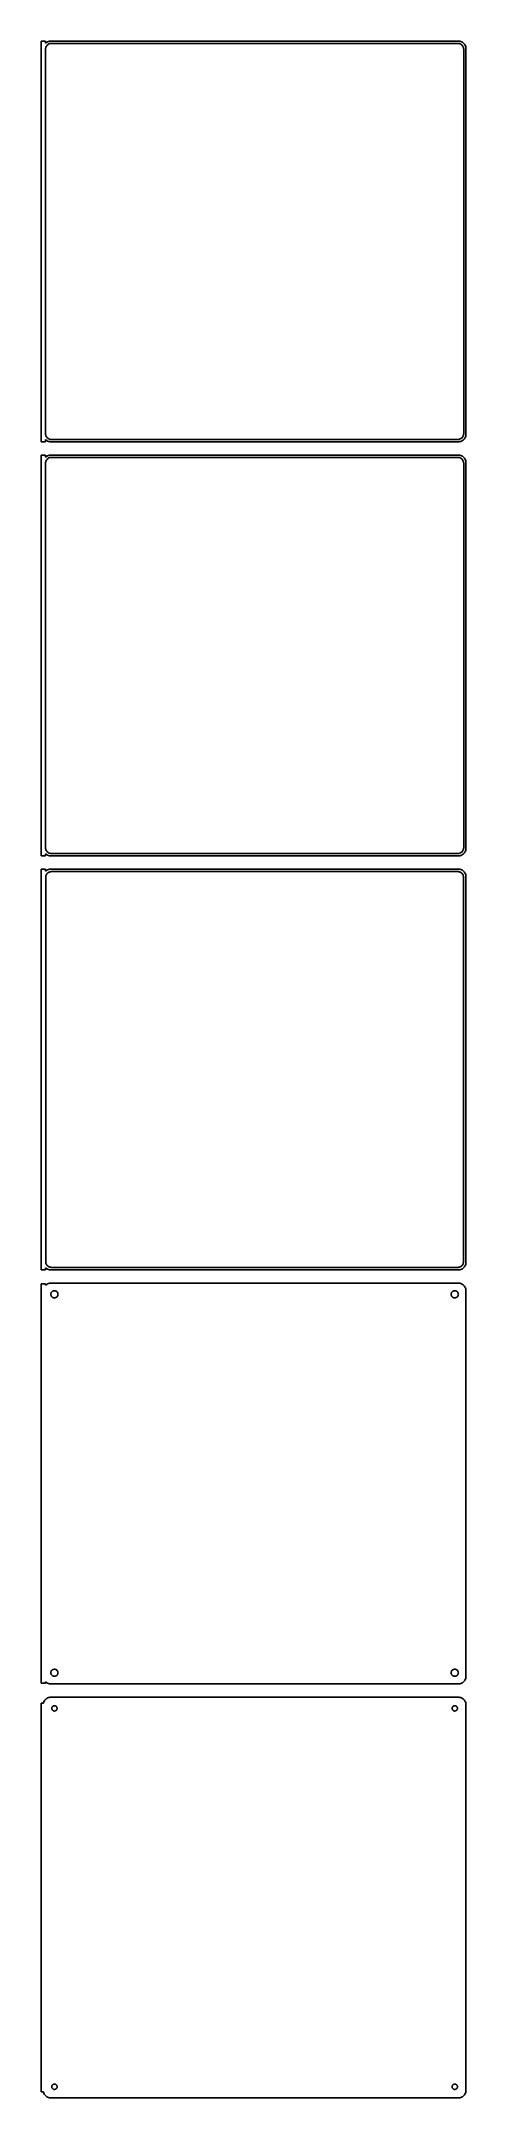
# Model space of a CAD drawing. Header units: metres. Extents: x -144 to 142, y 981 to 2367.
import ezdxf

# ---------------------------------------------------------------- set-up
doc = ezdxf.new("R2010")
doc.units = ezdxf.units.M

msp = doc.modelspace()

# ---------------------------------------------------------------- linework, layer by layer
for p, q in [((-141, 2366.99), (-144, 2366.99)), ((-144, 2366.99), (-144, 2097.01)), ((-141, 2365.56), (-141, 2366.99)), ((-140.687, 2365.85), (-141, 2365.56)), ((-141, 2361.5), (-140.968, 2362)), ((-141, 2102.5), (-141, 2361.5)), ((-140.968, 2362), (-140.874, 2362.49)), ((-140.874, 2362.49), (-140.719, 2362.97)), ((-140.719, 2362.97), (-140.505, 2363.43)), ((-140.179, 2366.22), (-140.687, 2365.85)), ((-140.505, 2363.43), (-140.236, 2363.85)), ((-140.236, 2363.85), (-139.916, 2364.24)), ((-139.629, 2366.52), (-140.179, 2366.22)), ((-139.916, 2364.24), (-139.55, 2364.58)), ((-139.045, 2366.76), (-139.629, 2366.52)), ((-139.55, 2364.58), (-139.143, 2364.88)), ((-139.143, 2364.88), (-138.703, 2365.12)), ((-138.437, 2366.91), (-139.045, 2366.76)), ((-138.703, 2365.12), (-138.236, 2365.3)), ((-137.814, 2366.99), (-138.437, 2366.91)), ((-138.236, 2365.3), (-137.75, 2365.43)), ((137.814, 2366.99), (-137.814, 2366.99)), ((-137.75, 2365.43), (-137.251, 2365.49)), ((-137.251, 2365.49), (137.251, 2365.49)), ((137.251, 2365.49), (137.75, 2365.43)), ((137.75, 2365.43), (138.236, 2365.3)), ((138.437, 2366.91), (137.814, 2366.99)), ((138.236, 2365.3), (138.703, 2365.12)), ((139.045, 2366.76), (138.437, 2366.91)), ((138.703, 2365.12), (139.143, 2364.88)), ((139.629, 2366.52), (139.045, 2366.76)), ((139.143, 2364.88), (139.55, 2364.58)), ((139.55, 2364.58), (139.916, 2364.24)), ((140.179, 2366.22), (139.629, 2366.52)), ((139.916, 2364.24), (140.236, 2363.85)), ((140.687, 2365.85), (140.179, 2366.22)), ((140.236, 2363.85), (140.505, 2363.43)), ((140.505, 2363.43), (140.719, 2362.97)), ((141.145, 2365.42), (140.687, 2365.85)), ((140.719, 2362.97), (140.874, 2362.49)), ((140.874, 2362.49), (140.968, 2362)), ((140.968, 2362), (141, 2361.5)), ((141, 2361.5), (141, 2102.5)), ((141.545, 2364.94), (141.145, 2365.42)), ((141.882, 2364.41), (141.545, 2364.94)), ((142.149, 2363.84), (141.882, 2364.41)), ((142.343, 2363.24), (142.149, 2363.84)), ((142.461, 2362.63), (142.343, 2363.24)), ((142.5, 2362), (142.461, 2362.63)), ((142.5, 2102), (142.5, 2362)), ((-144, 2097.01), (-141, 2097.01)), ((-140.968, 2102), (-141, 2102.5)), ((-141, 2098.44), (-140.687, 2098.15)), ((-141, 2097.01), (-141, 2098.44)), ((-140.874, 2101.51), (-140.968, 2102)), ((-140.719, 2101.03), (-140.874, 2101.51)), ((-140.505, 2100.57), (-140.719, 2101.03)), ((-140.687, 2098.15), (-140.179, 2097.78)), ((-140.236, 2100.15), (-140.505, 2100.57)), ((-139.916, 2099.76), (-140.236, 2100.15)), ((-140.179, 2097.78), (-139.629, 2097.48)), ((-139.55, 2099.42), (-139.916, 2099.76)), ((-139.629, 2097.48), (-139.045, 2097.24)), ((-139.143, 2099.12), (-139.55, 2099.42)), ((-138.703, 2098.88), (-139.143, 2099.12)), ((-139.045, 2097.24), (-138.437, 2097.09)), ((-138.236, 2098.7), (-138.703, 2098.88)), ((-138.437, 2097.09), (-137.814, 2097.01)), ((-137.75, 2098.57), (-138.236, 2098.7)), ((-137.814, 2097.01), (137.814, 2097.01)), ((-137.251, 2098.51), (-137.75, 2098.57)), ((137.251, 2098.51), (-137.251, 2098.51)), ((137.75, 2098.57), (137.251, 2098.51)), ((138.236, 2098.7), (137.75, 2098.57)), ((137.814, 2097.01), (138.437, 2097.09)), ((138.703, 2098.88), (138.236, 2098.7)), ((138.437, 2097.09), (139.045, 2097.24)), ((139.143, 2099.12), (138.703, 2098.88)), ((139.045, 2097.24), (139.629, 2097.48)), ((139.55, 2099.42), (139.143, 2099.12)), ((139.916, 2099.76), (139.55, 2099.42)), ((139.629, 2097.48), (140.179, 2097.78)), ((140.236, 2100.15), (139.916, 2099.76)), ((140.179, 2097.78), (140.687, 2098.15)), ((140.505, 2100.57), (140.236, 2100.15)), ((140.719, 2101.03), (140.505, 2100.57)), ((140.687, 2098.15), (141.145, 2098.58)), ((140.874, 2101.51), (140.719, 2101.03)), ((140.968, 2102), (140.874, 2101.51)), ((141, 2102.5), (140.968, 2102)), ((141.145, 2098.58), (141.545, 2099.06)), ((141.545, 2099.06), (141.882, 2099.59)), ((141.882, 2099.59), (142.149, 2100.16)), ((142.149, 2100.16), (142.343, 2100.76)), ((142.343, 2100.76), (142.461, 2101.37)), ((142.461, 2101.37), (142.5, 2102)), ((-141, 2087.99), (-144, 2087.99)), ((-144, 2087.99), (-144, 1818.01)), ((-141, 2086.56), (-141, 2087.99)), ((-140.687, 2086.85), (-141, 2086.56)), ((-141, 2082.5), (-140.968, 2083)), ((-141, 1823.5), (-141, 2082.5)), ((-140.968, 2083), (-140.874, 2083.49)), ((-140.874, 2083.49), (-140.719, 2083.97)), ((-140.719, 2083.97), (-140.505, 2084.43)), ((-140.179, 2087.22), (-140.687, 2086.85)), ((-140.505, 2084.43), (-140.236, 2084.85)), ((-140.236, 2084.85), (-139.916, 2085.24)), ((-139.629, 2087.52), (-140.179, 2087.22)), ((-139.916, 2085.24), (-139.55, 2085.58)), ((-139.045, 2087.76), (-139.629, 2087.52)), ((-139.55, 2085.58), (-139.143, 2085.88)), ((-139.143, 2085.88), (-138.703, 2086.12)), ((-138.437, 2087.91), (-139.045, 2087.76)), ((-138.703, 2086.12), (-138.236, 2086.3)), ((-137.814, 2087.99), (-138.437, 2087.91)), ((-138.236, 2086.3), (-137.75, 2086.43)), ((137.814, 2087.99), (-137.814, 2087.99)), ((-137.75, 2086.43), (-137.251, 2086.49)), ((-137.251, 2086.49), (137.251, 2086.49)), ((137.251, 2086.49), (137.75, 2086.43)), ((137.75, 2086.43), (138.236, 2086.3)), ((138.437, 2087.91), (137.814, 2087.99)), ((138.236, 2086.3), (138.703, 2086.12)), ((139.045, 2087.76), (138.437, 2087.91)), ((138.703, 2086.12), (139.143, 2085.88)), ((139.629, 2087.52), (139.045, 2087.76)), ((139.143, 2085.88), (139.55, 2085.58)), ((139.55, 2085.58), (139.916, 2085.24)), ((140.179, 2087.22), (139.629, 2087.52)), ((139.916, 2085.24), (140.236, 2084.85)), ((140.687, 2086.85), (140.179, 2087.22)), ((140.236, 2084.85), (140.505, 2084.43)), ((140.505, 2084.43), (140.719, 2083.97)), ((141.145, 2086.42), (140.687, 2086.85)), ((140.719, 2083.97), (140.874, 2083.49)), ((140.874, 2083.49), (140.968, 2083)), ((140.968, 2083), (141, 2082.5)), ((141, 2082.5), (141, 1823.5)), ((141.545, 2085.94), (141.145, 2086.42)), ((141.882, 2085.41), (141.545, 2085.94)), ((142.149, 2084.84), (141.882, 2085.41)), ((142.343, 2084.24), (142.149, 2084.84)), ((142.461, 2083.63), (142.343, 2084.24)), ((142.5, 2083), (142.461, 2083.63)), ((142.5, 1823), (142.5, 2083)), ((-144, 1818.01), (-141, 1818.01)), ((-140.968, 1823), (-141, 1823.5)), ((-141, 1819.44), (-140.687, 1819.15)), ((-141, 1818.01), (-141, 1819.44)), ((-140.874, 1822.51), (-140.968, 1823)), ((-140.719, 1822.03), (-140.874, 1822.51)), ((-140.505, 1821.57), (-140.719, 1822.03)), ((-140.687, 1819.15), (-140.179, 1818.78)), ((-140.236, 1821.15), (-140.505, 1821.57)), ((-139.916, 1820.76), (-140.236, 1821.15)), ((-140.179, 1818.78), (-139.629, 1818.48)), ((-139.55, 1820.42), (-139.916, 1820.76)), ((-139.629, 1818.48), (-139.045, 1818.24)), ((-139.143, 1820.12), (-139.55, 1820.42)), ((-138.703, 1819.88), (-139.143, 1820.12)), ((-139.045, 1818.24), (-138.437, 1818.09)), ((-138.236, 1819.7), (-138.703, 1819.88)), ((-138.437, 1818.09), (-137.814, 1818.01)), ((-137.75, 1819.57), (-138.236, 1819.7)), ((-137.814, 1818.01), (137.814, 1818.01)), ((-137.251, 1819.51), (-137.75, 1819.57)), ((137.251, 1819.51), (-137.251, 1819.51)), ((137.75, 1819.57), (137.251, 1819.51)), ((138.236, 1819.7), (137.75, 1819.57)), ((137.814, 1818.01), (138.437, 1818.09)), ((138.703, 1819.88), (138.236, 1819.7)), ((138.437, 1818.09), (139.045, 1818.24)), ((139.143, 1820.12), (138.703, 1819.88)), ((139.045, 1818.24), (139.629, 1818.48)), ((139.55, 1820.42), (139.143, 1820.12)), ((139.916, 1820.76), (139.55, 1820.42)), ((139.629, 1818.48), (140.179, 1818.78)), ((140.236, 1821.15), (139.916, 1820.76)), ((140.179, 1818.78), (140.687, 1819.15)), ((140.505, 1821.57), (140.236, 1821.15)), ((140.719, 1822.03), (140.505, 1821.57)), ((140.687, 1819.15), (141.145, 1819.58)), ((140.874, 1822.51), (140.719, 1822.03)), ((140.968, 1823), (140.874, 1822.51)), ((141, 1823.5), (140.968, 1823)), ((141.145, 1819.58), (141.545, 1820.06)), ((141.545, 1820.06), (141.882, 1820.59)), ((141.882, 1820.59), (142.149, 1821.16)), ((142.149, 1821.16), (142.343, 1821.76)), ((142.343, 1821.76), (142.461, 1822.37)), ((142.461, 1822.37), (142.5, 1823)), ((-141, 1808.99), (-144, 1808.99)), ((-144, 1808.99), (-144, 1539.01)), ((-141, 1807.56), (-141, 1808.99)), ((-140.687, 1807.85), (-141, 1807.56)), ((-140.873, 1803.5), (-140.842, 1803.99)), ((-140.873, 1544.5), (-140.873, 1803.5)), ((-140.842, 1803.99), (-140.751, 1804.46)), ((-140.751, 1804.46), (-140.601, 1804.93)), ((-140.179, 1808.22), (-140.687, 1807.85)), ((-140.601, 1804.93), (-140.394, 1805.37)), ((-140.394, 1805.37), (-140.133, 1805.78)), ((-139.629, 1808.52), (-140.179, 1808.22)), ((-140.133, 1805.78), (-139.823, 1806.15)), ((-139.823, 1806.15), (-139.469, 1806.48)), ((-139.045, 1808.76), (-139.629, 1808.52)), ((-139.469, 1806.48), (-139.075, 1806.77)), ((-139.075, 1806.77), (-138.649, 1807)), ((-138.437, 1808.91), (-139.045, 1808.76)), ((-138.649, 1807), (-138.197, 1807.18)), ((-137.814, 1808.99), (-138.437, 1808.91)), ((-138.197, 1807.18), (-137.726, 1807.3)), ((137.814, 1808.99), (-137.814, 1808.99)), ((-137.726, 1807.3), (-137.243, 1807.36)), ((-137.243, 1807.36), (137.243, 1807.36)), ((137.243, 1807.36), (137.726, 1807.3)), ((137.726, 1807.3), (138.197, 1807.18)), ((138.437, 1808.91), (137.814, 1808.99)), ((138.197, 1807.18), (138.649, 1807)), ((139.045, 1808.76), (138.437, 1808.91)), ((138.649, 1807), (139.075, 1806.77)), ((139.629, 1808.52), (139.045, 1808.76)), ((139.075, 1806.77), (139.469, 1806.48)), ((139.469, 1806.48), (139.823, 1806.15)), ((140.179, 1808.22), (139.629, 1808.52)), ((139.823, 1806.15), (140.133, 1805.78)), ((140.133, 1805.78), (140.394, 1805.37)), ((140.687, 1807.85), (140.179, 1808.22)), ((140.394, 1805.37), (140.601, 1804.93)), ((140.601, 1804.93), (140.751, 1804.46)), ((141.145, 1807.42), (140.687, 1807.85)), ((140.751, 1804.46), (140.842, 1803.99)), ((140.842, 1803.99), (140.873, 1803.5)), ((140.873, 1803.5), (140.873, 1544.5)), ((141.545, 1806.94), (141.145, 1807.42)), ((141.882, 1806.41), (141.545, 1806.94)), ((142.149, 1805.84), (141.882, 1806.41)), ((142.343, 1805.24), (142.149, 1805.84)), ((142.461, 1804.63), (142.343, 1805.24)), ((142.5, 1804), (142.461, 1804.63)), ((142.5, 1544), (142.5, 1804)), ((-144, 1539.01), (-141, 1539.01)), ((-141, 1540.44), (-140.687, 1540.15)), ((-141, 1539.01), (-141, 1540.44)), ((-140.842, 1544.01), (-140.873, 1544.5)), ((-140.751, 1543.54), (-140.842, 1544.01)), ((-140.601, 1543.07), (-140.751, 1543.54)), ((-140.687, 1540.15), (-140.179, 1539.78)), ((-140.394, 1542.63), (-140.601, 1543.07)), ((-140.133, 1542.22), (-140.394, 1542.63)), ((-140.179, 1539.78), (-139.629, 1539.48)), ((-139.823, 1541.85), (-140.133, 1542.22)), ((-139.469, 1541.52), (-139.823, 1541.85)), ((-139.629, 1539.48), (-139.045, 1539.24)), ((-139.075, 1541.23), (-139.469, 1541.52)), ((-138.649, 1541), (-139.075, 1541.23)), ((-139.045, 1539.24), (-138.437, 1539.09)), ((-138.197, 1540.82), (-138.649, 1541)), ((-138.437, 1539.09), (-137.814, 1539.01)), ((-137.726, 1540.7), (-138.197, 1540.82)), ((-137.814, 1539.01), (137.814, 1539.01)), ((-137.243, 1540.64), (-137.726, 1540.7)), ((137.243, 1540.64), (-137.243, 1540.64)), ((137.726, 1540.7), (137.243, 1540.64)), ((138.197, 1540.82), (137.726, 1540.7)), ((137.814, 1539.01), (138.437, 1539.09)), ((138.649, 1541), (138.197, 1540.82)), ((138.437, 1539.09), (139.045, 1539.24)), ((139.075, 1541.23), (138.649, 1541)), ((139.045, 1539.24), (139.629, 1539.48)), ((139.469, 1541.52), (139.075, 1541.23)), ((139.823, 1541.85), (139.469, 1541.52)), ((139.629, 1539.48), (140.179, 1539.78)), ((140.133, 1542.22), (139.823, 1541.85)), ((140.394, 1542.63), (140.133, 1542.22)), ((140.179, 1539.78), (140.687, 1540.15)), ((140.601, 1543.07), (140.394, 1542.63)), ((140.751, 1543.54), (140.601, 1543.07)), ((140.687, 1540.15), (141.145, 1540.58)), ((140.842, 1544.01), (140.751, 1543.54)), ((140.873, 1544.5), (140.842, 1544.01)), ((141.145, 1540.58), (141.545, 1541.06)), ((141.545, 1541.06), (141.882, 1541.59)), ((141.882, 1541.59), (142.149, 1542.16)), ((142.149, 1542.16), (142.343, 1542.76)), ((142.343, 1542.76), (142.461, 1543.37)), ((142.461, 1543.37), (142.5, 1544)), ((-141, 1529.61), (-144, 1529.61)), ((-144, 1529.61), (-144, 1260.39)), ((-141, 1528.56), (-141, 1529.61)), ((-140.687, 1528.85), (-141, 1528.56)), ((-140.179, 1529.22), (-140.687, 1528.85)), ((-139.629, 1529.52), (-140.179, 1529.22)), ((-139.045, 1529.76), (-139.629, 1529.52)), ((-138.437, 1529.91), (-139.045, 1529.76)), ((-137.814, 1529.99), (-138.437, 1529.91)), ((137.814, 1529.99), (-137.814, 1529.99)), ((-136.286, 1524.53), (-136.022, 1524.67)), ((-136.022, 1524.67), (-135.742, 1524.78)), ((-135.742, 1524.78), (-135.45, 1524.86)), ((-135.45, 1524.86), (-135.151, 1524.9)), ((-135.151, 1524.9), (-134.849, 1524.9)), ((-134.849, 1524.9), (-134.55, 1524.86)), ((-134.55, 1524.86), (-134.258, 1524.78)), ((-134.258, 1524.78), (-133.978, 1524.67)), ((-133.978, 1524.67), (-133.714, 1524.53)), ((133.714, 1524.53), (133.978, 1524.67)), ((133.978, 1524.67), (134.258, 1524.78)), ((134.258, 1524.78), (134.55, 1524.86)), ((134.55, 1524.86), (134.849, 1524.9)), ((134.849, 1524.9), (135.151, 1524.9)), ((135.151, 1524.9), (135.45, 1524.86)), ((135.45, 1524.86), (135.742, 1524.78)), ((135.742, 1524.78), (136.022, 1524.67)), ((136.022, 1524.67), (136.286, 1524.53)), ((138.437, 1529.91), (137.814, 1529.99)), ((139.045, 1529.76), (138.437, 1529.91)), ((139.629, 1529.52), (139.045, 1529.76)), ((140.179, 1529.22), (139.629, 1529.52)), ((140.687, 1528.85), (140.179, 1529.22)), ((141.145, 1528.42), (140.687, 1528.85)), ((141.545, 1527.94), (141.145, 1528.42)), ((141.882, 1527.41), (141.545, 1527.94)), ((142.149, 1526.84), (141.882, 1527.41)), ((142.343, 1526.24), (142.149, 1526.84)), ((142.461, 1525.63), (142.343, 1526.24)), ((142.5, 1525), (142.461, 1525.63)), ((142.5, 1265), (142.5, 1525)), ((-137.4, 1522.5), (-137.381, 1522.8)), ((-137.381, 1522.2), (-137.4, 1522.5)), ((-137.381, 1522.8), (-137.325, 1523.1)), ((-137.325, 1521.9), (-137.381, 1522.2)), ((-137.325, 1523.1), (-137.231, 1523.38)), ((-137.231, 1521.62), (-137.325, 1521.9)), ((-137.231, 1523.38), (-137.103, 1523.66)), ((-137.103, 1521.34), (-137.231, 1521.62)), ((-137.103, 1523.66), (-136.942, 1523.91)), ((-136.942, 1521.09), (-137.103, 1521.34)), ((-136.942, 1523.91), (-136.75, 1524.14)), ((-136.75, 1520.86), (-136.942, 1521.09)), ((-136.75, 1524.14), (-136.53, 1524.35)), ((-136.53, 1520.65), (-136.75, 1520.86)), ((-136.53, 1524.35), (-136.286, 1524.53)), ((-136.286, 1520.47), (-136.53, 1520.65)), ((-136.022, 1520.33), (-136.286, 1520.47)), ((-135.742, 1520.22), (-136.022, 1520.33)), ((-135.45, 1520.14), (-135.742, 1520.22)), ((-135.151, 1520.1), (-135.45, 1520.14)), ((-134.849, 1520.1), (-135.151, 1520.1)), ((-134.55, 1520.14), (-134.849, 1520.1)), ((-134.258, 1520.22), (-134.55, 1520.14)), ((-133.978, 1520.33), (-134.258, 1520.22)), ((-133.714, 1520.47), (-133.978, 1520.33)), ((-133.714, 1524.53), (-133.47, 1524.35)), ((-133.47, 1520.65), (-133.714, 1520.47)), ((-133.47, 1524.35), (-133.25, 1524.14)), ((-133.25, 1520.86), (-133.47, 1520.65)), ((-133.25, 1524.14), (-133.058, 1523.91)), ((-133.058, 1521.09), (-133.25, 1520.86)), ((-133.058, 1523.91), (-132.897, 1523.66)), ((-132.897, 1521.34), (-133.058, 1521.09)), ((-132.897, 1523.66), (-132.769, 1523.38)), ((-132.769, 1521.62), (-132.897, 1521.34)), ((-132.769, 1523.38), (-132.675, 1523.1)), ((-132.675, 1521.9), (-132.769, 1521.62)), ((-132.675, 1523.1), (-132.619, 1522.8)), ((-132.619, 1522.2), (-132.675, 1521.9)), ((-132.619, 1522.8), (-132.6, 1522.5)), ((-132.6, 1522.5), (-132.619, 1522.2)), ((132.6, 1522.5), (132.619, 1522.8)), ((132.619, 1522.2), (132.6, 1522.5)), ((132.619, 1522.8), (132.675, 1523.1)), ((132.675, 1521.9), (132.619, 1522.2)), ((132.675, 1523.1), (132.769, 1523.38)), ((132.769, 1521.62), (132.675, 1521.9)), ((132.769, 1523.38), (132.897, 1523.66)), ((132.897, 1521.34), (132.769, 1521.62)), ((132.897, 1523.66), (133.058, 1523.91)), ((133.058, 1521.09), (132.897, 1521.34)), ((133.058, 1523.91), (133.25, 1524.14)), ((133.25, 1520.86), (133.058, 1521.09)), ((133.25, 1524.14), (133.47, 1524.35)), ((133.47, 1520.65), (133.25, 1520.86)), ((133.47, 1524.35), (133.714, 1524.53)), ((133.714, 1520.47), (133.47, 1520.65)), ((133.978, 1520.33), (133.714, 1520.47)), ((134.258, 1520.22), (133.978, 1520.33)), ((134.55, 1520.14), (134.258, 1520.22)), ((134.849, 1520.1), (134.55, 1520.14)), ((135.151, 1520.1), (134.849, 1520.1)), ((135.45, 1520.14), (135.151, 1520.1)), ((135.742, 1520.22), (135.45, 1520.14)), ((136.022, 1520.33), (135.742, 1520.22)), ((136.286, 1520.47), (136.022, 1520.33)), ((136.286, 1524.53), (136.53, 1524.35)), ((136.53, 1520.65), (136.286, 1520.47)), ((136.53, 1524.35), (136.75, 1524.14)), ((136.75, 1520.86), (136.53, 1520.65)), ((136.75, 1524.14), (136.942, 1523.91)), ((136.942, 1521.09), (136.75, 1520.86)), ((136.942, 1523.91), (137.103, 1523.66)), ((137.103, 1521.34), (136.942, 1521.09)), ((137.103, 1523.66), (137.231, 1523.38)), ((137.231, 1521.62), (137.103, 1521.34)), ((137.231, 1523.38), (137.325, 1523.1)), ((137.325, 1521.9), (137.231, 1521.62)), ((137.325, 1523.1), (137.381, 1522.8)), ((137.381, 1522.2), (137.325, 1521.9)), ((137.381, 1522.8), (137.4, 1522.5)), ((137.4, 1522.5), (137.381, 1522.2)), ((-141, 1260.39), (-141, 1261.44)), ((-141, 1261.44), (-140.687, 1261.15)), ((-137.4, 1267.5), (-137.381, 1267.8)), ((-137.381, 1267.2), (-137.4, 1267.5)), ((-137.381, 1267.8), (-137.325, 1268.1)), ((-137.325, 1266.9), (-137.381, 1267.2)), ((-137.325, 1268.1), (-137.231, 1268.38)), ((-137.231, 1266.62), (-137.325, 1266.9)), ((-137.231, 1268.38), (-137.103, 1268.66)), ((-137.103, 1266.34), (-137.231, 1266.62)), ((-137.103, 1268.66), (-136.942, 1268.91)), ((-136.942, 1266.09), (-137.103, 1266.34)), ((-136.942, 1268.91), (-136.75, 1269.14)), ((-136.75, 1265.86), (-136.942, 1266.09)), ((-136.75, 1269.14), (-136.53, 1269.35)), ((-136.53, 1265.65), (-136.75, 1265.86)), ((-136.53, 1269.35), (-136.286, 1269.53)), ((-136.286, 1265.47), (-136.53, 1265.65)), ((-136.286, 1269.53), (-136.022, 1269.67)), ((-136.022, 1265.33), (-136.286, 1265.47)), ((-136.022, 1269.67), (-135.742, 1269.78)), ((-135.742, 1265.22), (-136.022, 1265.33)), ((-135.742, 1269.78), (-135.45, 1269.86)), ((-135.45, 1265.14), (-135.742, 1265.22)), ((-135.45, 1269.86), (-135.151, 1269.9)), ((-135.151, 1265.1), (-135.45, 1265.14)), ((-135.151, 1269.9), (-134.849, 1269.9)), ((-134.849, 1265.1), (-135.151, 1265.1)), ((-134.849, 1269.9), (-134.55, 1269.86)), ((-134.55, 1265.14), (-134.849, 1265.1)), ((-134.55, 1269.86), (-134.258, 1269.78)), ((-134.258, 1265.22), (-134.55, 1265.14)), ((-134.258, 1269.78), (-133.978, 1269.67)), ((-133.978, 1265.33), (-134.258, 1265.22)), ((-133.978, 1269.67), (-133.714, 1269.53)), ((-133.714, 1265.47), (-133.978, 1265.33)), ((-133.714, 1269.53), (-133.47, 1269.35)), ((-133.47, 1265.65), (-133.714, 1265.47)), ((-133.47, 1269.35), (-133.25, 1269.14)), ((-133.25, 1265.86), (-133.47, 1265.65)), ((-133.25, 1269.14), (-133.058, 1268.91)), ((-133.058, 1266.09), (-133.25, 1265.86)), ((-133.058, 1268.91), (-132.897, 1268.66)), ((-132.897, 1266.34), (-133.058, 1266.09)), ((-132.897, 1268.66), (-132.769, 1268.38)), ((-132.769, 1266.62), (-132.897, 1266.34)), ((-132.769, 1268.38), (-132.675, 1268.1)), ((-132.675, 1266.9), (-132.769, 1266.62)), ((-132.675, 1268.1), (-132.619, 1267.8)), ((-132.619, 1267.2), (-132.675, 1266.9)), ((-132.619, 1267.8), (-132.6, 1267.5)), ((-132.6, 1267.5), (-132.619, 1267.2)), ((132.6, 1267.5), (132.619, 1267.8)), ((132.619, 1267.2), (132.6, 1267.5)), ((132.619, 1267.8), (132.675, 1268.1)), ((132.675, 1266.9), (132.619, 1267.2)), ((132.675, 1268.1), (132.769, 1268.38)), ((132.769, 1266.62), (132.675, 1266.9)), ((132.769, 1268.38), (132.897, 1268.66)), ((132.897, 1266.34), (132.769, 1266.62)), ((132.897, 1268.66), (133.058, 1268.91)), ((133.058, 1266.09), (132.897, 1266.34)), ((133.058, 1268.91), (133.25, 1269.14)), ((133.25, 1265.86), (133.058, 1266.09)), ((133.25, 1269.14), (133.47, 1269.35)), ((133.47, 1265.65), (133.25, 1265.86)), ((133.47, 1269.35), (133.714, 1269.53)), ((133.714, 1265.47), (133.47, 1265.65)), ((133.714, 1269.53), (133.978, 1269.67)), ((133.978, 1265.33), (133.714, 1265.47)), ((133.978, 1269.67), (134.258, 1269.78)), ((134.258, 1265.22), (133.978, 1265.33)), ((134.258, 1269.78), (134.55, 1269.86)), ((134.55, 1265.14), (134.258, 1265.22)), ((134.55, 1269.86), (134.849, 1269.9)), ((134.849, 1265.1), (134.55, 1265.14)), ((134.849, 1269.9), (135.151, 1269.9)), ((135.151, 1265.1), (134.849, 1265.1)), ((135.151, 1269.9), (135.45, 1269.86)), ((135.45, 1265.14), (135.151, 1265.1)), ((135.45, 1269.86), (135.742, 1269.78)), ((135.742, 1265.22), (135.45, 1265.14)), ((135.742, 1269.78), (136.022, 1269.67)), ((136.022, 1265.33), (135.742, 1265.22)), ((136.022, 1269.67), (136.286, 1269.53)), ((136.286, 1265.47), (136.022, 1265.33)), ((136.286, 1269.53), (136.53, 1269.35)), ((136.53, 1265.65), (136.286, 1265.47)), ((136.53, 1269.35), (136.75, 1269.14)), ((136.75, 1265.86), (136.53, 1265.65)), ((136.75, 1269.14), (136.942, 1268.91)), ((136.942, 1266.09), (136.75, 1265.86)), ((136.942, 1268.91), (137.103, 1268.66)), ((137.103, 1266.34), (136.942, 1266.09)), ((137.103, 1268.66), (137.231, 1268.38)), ((137.231, 1266.62), (137.103, 1266.34)), ((137.231, 1268.38), (137.325, 1268.1)), ((137.325, 1266.9), (137.231, 1266.62)), ((137.325, 1268.1), (137.381, 1267.8)), ((137.381, 1267.2), (137.325, 1266.9)), ((137.381, 1267.8), (137.4, 1267.5)), ((137.4, 1267.5), (137.381, 1267.2)), ((140.687, 1261.15), (141.145, 1261.58)), ((141.145, 1261.58), (141.545, 1262.06)), ((141.545, 1262.06), (141.882, 1262.59)), ((141.882, 1262.59), (142.149, 1263.16)), ((142.149, 1263.16), (142.343, 1263.76)), ((142.343, 1263.76), (142.461, 1264.37)), ((142.461, 1264.37), (142.5, 1265)), ((-144, 1260.39), (-141, 1260.39)), ((-142.149, 1247.84), (-142.343, 1247.24)), ((-141.882, 1248.41), (-142.149, 1247.84)), ((-141.545, 1248.94), (-141.882, 1248.41)), ((-141.145, 1249.42), (-141.545, 1248.94)), ((-140.687, 1249.85), (-141.145, 1249.42)), ((-140.687, 1261.15), (-140.179, 1260.78)), ((-140.179, 1250.22), (-140.687, 1249.85)), ((-140.179, 1260.78), (-139.629, 1260.48)), ((-139.629, 1250.52), (-140.179, 1250.22)), ((-139.629, 1260.48), (-139.045, 1260.24)), ((-139.045, 1250.76), (-139.629, 1250.52)), ((-139.045, 1260.24), (-138.437, 1260.09)), ((-138.437, 1250.91), (-139.045, 1250.76)), ((-138.437, 1260.09), (-137.814, 1260.01)), ((-137.814, 1250.99), (-138.437, 1250.91)), ((-137.814, 1260.01), (137.814, 1260.01)), ((137.814, 1250.99), (-137.814, 1250.99)), ((137.814, 1260.01), (138.437, 1260.09)), ((138.437, 1250.91), (137.814, 1250.99)), ((138.437, 1260.09), (139.045, 1260.24)), ((139.045, 1250.76), (138.437, 1250.91)), ((139.045, 1260.24), (139.629, 1260.48)), ((139.629, 1250.52), (139.045, 1250.76)), ((139.629, 1260.48), (140.179, 1260.78)), ((140.179, 1250.22), (139.629, 1250.52)), ((140.179, 1260.78), (140.687, 1261.15)), ((140.687, 1249.85), (140.179, 1250.22)), ((141.145, 1249.42), (140.687, 1249.85)), ((141.545, 1248.94), (141.145, 1249.42)), ((141.882, 1248.41), (141.545, 1248.94)), ((142.149, 1247.84), (141.882, 1248.41)), ((142.343, 1247.24), (142.149, 1247.84)), ((-142.4, 1246.94), (-144, 1246.94)), ((-144, 1246.94), (-144, 985.056)), ((-142.343, 1247.24), (-142.4, 1246.94)), ((-136.8, 1243.5), (-136.786, 1243.73)), ((-136.786, 1243.27), (-136.8, 1243.5)), ((-136.786, 1243.73), (-136.743, 1243.95)), ((-136.743, 1243.05), (-136.786, 1243.27)), ((-136.743, 1243.95), (-136.674, 1244.16)), ((-136.674, 1242.84), (-136.743, 1243.05)), ((-136.674, 1244.16), (-136.577, 1244.37)), ((-136.577, 1242.63), (-136.674, 1242.84)), ((-136.577, 1244.37), (-136.456, 1244.56)), ((-136.456, 1242.44), (-136.577, 1242.63)), ((-136.456, 1244.56), (-136.312, 1244.73)), ((-136.312, 1242.27), (-136.456, 1242.44)), ((-136.312, 1244.73), (-136.147, 1244.89)), ((-136.147, 1242.11), (-136.312, 1242.27)), ((-136.147, 1244.89), (-135.964, 1245.02)), ((-135.964, 1241.98), (-136.147, 1242.11)), ((-135.964, 1245.02), (-135.766, 1245.13)), ((-135.766, 1241.87), (-135.964, 1241.98)), ((-135.766, 1245.13), (-135.556, 1245.21)), ((-135.556, 1241.79), (-135.766, 1241.87)), ((-135.556, 1245.21), (-135.337, 1245.27)), ((-135.337, 1241.73), (-135.556, 1241.79)), ((-135.337, 1245.27), (-135.113, 1245.3)), ((-135.113, 1241.7), (-135.337, 1241.73)), ((-135.113, 1245.3), (-134.887, 1245.3)), ((-134.887, 1241.7), (-135.113, 1241.7)), ((-134.887, 1245.3), (-134.663, 1245.27)), ((-134.663, 1241.73), (-134.887, 1241.7)), ((-134.663, 1245.27), (-134.444, 1245.21)), ((-134.444, 1241.79), (-134.663, 1241.73)), ((-134.444, 1245.21), (-134.234, 1245.13)), ((-134.234, 1241.87), (-134.444, 1241.79)), ((-134.234, 1245.13), (-134.036, 1245.02)), ((-134.036, 1241.98), (-134.234, 1241.87)), ((-134.036, 1245.02), (-133.853, 1244.89)), ((-133.853, 1242.11), (-134.036, 1241.98)), ((-133.853, 1244.89), (-133.688, 1244.73)), ((-133.688, 1242.27), (-133.853, 1242.11)), ((-133.688, 1244.73), (-133.544, 1244.56)), ((-133.544, 1242.44), (-133.688, 1242.27)), ((-133.544, 1244.56), (-133.423, 1244.37)), ((-133.423, 1242.63), (-133.544, 1242.44)), ((-133.423, 1244.37), (-133.326, 1244.16)), ((-133.326, 1242.84), (-133.423, 1242.63)), ((-133.326, 1244.16), (-133.257, 1243.95)), ((-133.257, 1243.05), (-133.326, 1242.84)), ((-133.257, 1243.95), (-133.214, 1243.73)), ((-133.214, 1243.27), (-133.257, 1243.05)), ((-133.214, 1243.73), (-133.2, 1243.5)), ((-133.2, 1243.5), (-133.214, 1243.27)), ((133.2, 1243.5), (133.214, 1243.73)), ((133.214, 1243.27), (133.2, 1243.5)), ((133.214, 1243.73), (133.257, 1243.95)), ((133.257, 1243.05), (133.214, 1243.27)), ((133.257, 1243.95), (133.326, 1244.16)), ((133.326, 1242.84), (133.257, 1243.05)), ((133.326, 1244.16), (133.423, 1244.37)), ((133.423, 1242.63), (133.326, 1242.84)), ((133.423, 1244.37), (133.544, 1244.56)), ((133.544, 1242.44), (133.423, 1242.63)), ((133.544, 1244.56), (133.688, 1244.73)), ((133.688, 1242.27), (133.544, 1242.44)), ((133.688, 1244.73), (133.853, 1244.89)), ((133.853, 1242.11), (133.688, 1242.27)), ((133.853, 1244.89), (134.036, 1245.02)), ((134.036, 1241.98), (133.853, 1242.11)), ((134.036, 1245.02), (134.234, 1245.13)), ((134.234, 1241.87), (134.036, 1241.98)), ((134.234, 1245.13), (134.444, 1245.21)), ((134.444, 1241.79), (134.234, 1241.87)), ((134.444, 1245.21), (134.663, 1245.27)), ((134.663, 1241.73), (134.444, 1241.79)), ((134.663, 1245.27), (134.887, 1245.3)), ((134.887, 1241.7), (134.663, 1241.73)), ((134.887, 1245.3), (135.113, 1245.3)), ((135.113, 1241.7), (134.887, 1241.7)), ((135.113, 1245.3), (135.337, 1245.27)), ((135.337, 1241.73), (135.113, 1241.7)), ((135.337, 1245.27), (135.556, 1245.21)), ((135.556, 1241.79), (135.337, 1241.73)), ((135.556, 1245.21), (135.766, 1245.13)), ((135.766, 1241.87), (135.556, 1241.79)), ((135.766, 1245.13), (135.964, 1245.02)), ((135.964, 1241.98), (135.766, 1241.87)), ((135.964, 1245.02), (136.147, 1244.89)), ((136.147, 1242.11), (135.964, 1241.98)), ((136.147, 1244.89), (136.312, 1244.73)), ((136.312, 1242.27), (136.147, 1242.11)), ((136.312, 1244.73), (136.456, 1244.56)), ((136.456, 1242.44), (136.312, 1242.27)), ((136.456, 1244.56), (136.577, 1244.37)), ((136.577, 1242.63), (136.456, 1242.44)), ((136.577, 1244.37), (136.674, 1244.16)), ((136.674, 1242.84), (136.577, 1242.63)), ((136.674, 1244.16), (136.743, 1243.95)), ((136.743, 1243.05), (136.674, 1242.84)), ((136.743, 1243.95), (136.786, 1243.73)), ((136.786, 1243.27), (136.743, 1243.05)), ((136.786, 1243.73), (136.8, 1243.5)), ((136.8, 1243.5), (136.786, 1243.27)), ((142.461, 1246.63), (142.343, 1247.24)), ((142.5, 1246), (142.461, 1246.63)), ((142.5, 986), (142.5, 1246)), ((-144, 985.056), (-142.4, 985.056)), ((-142.4, 985.056), (-142.343, 984.757)), ((-142.343, 984.757), (-142.149, 984.159)), ((-142.149, 984.159), (-141.882, 983.591)), ((-136.8, 988.5), (-136.786, 988.726)), ((-136.786, 988.274), (-136.8, 988.5)), ((-136.786, 988.726), (-136.743, 988.948)), ((-136.743, 988.052), (-136.786, 988.274)), ((-136.743, 988.948), (-136.674, 989.163)), ((-136.674, 987.837), (-136.743, 988.052)), ((-136.674, 989.163), (-136.577, 989.367)), ((-136.577, 987.633), (-136.674, 987.837)), ((-136.577, 989.367), (-136.456, 989.558)), ((-136.456, 987.442), (-136.577, 987.633)), ((-136.456, 989.558), (-136.312, 989.732)), ((-136.312, 987.268), (-136.456, 987.442)), ((-136.312, 989.732), (-136.147, 989.887)), ((-136.147, 987.113), (-136.312, 987.268)), ((-136.147, 989.887), (-135.964, 990.02)), ((-135.964, 986.98), (-136.147, 987.113)), ((-135.964, 990.02), (-135.766, 990.129)), ((-135.766, 986.871), (-135.964, 986.98)), ((-135.766, 990.129), (-135.556, 990.212)), ((-135.556, 986.788), (-135.766, 986.871)), ((-135.556, 990.212), (-135.337, 990.268)), ((-135.337, 986.732), (-135.556, 986.788)), ((-135.337, 990.268), (-135.113, 990.296)), ((-135.113, 986.704), (-135.337, 986.732)), ((-135.113, 990.296), (-134.887, 990.296)), ((-134.887, 986.704), (-135.113, 986.704)), ((-134.887, 990.296), (-134.663, 990.268)), ((-134.663, 986.732), (-134.887, 986.704)), ((-134.663, 990.268), (-134.444, 990.212)), ((-134.444, 986.788), (-134.663, 986.732)), ((-134.444, 990.212), (-134.234, 990.129)), ((-134.234, 986.871), (-134.444, 986.788)), ((-134.234, 990.129), (-134.036, 990.02)), ((-134.036, 986.98), (-134.234, 986.871)), ((-134.036, 990.02), (-133.853, 989.887)), ((-133.853, 987.113), (-134.036, 986.98)), ((-133.853, 989.887), (-133.688, 989.732)), ((-133.688, 987.268), (-133.853, 987.113)), ((-133.688, 989.732), (-133.544, 989.558)), ((-133.544, 987.442), (-133.688, 987.268)), ((-133.544, 989.558), (-133.423, 989.367)), ((-133.423, 987.633), (-133.544, 987.442)), ((-133.423, 989.367), (-133.326, 989.163)), ((-133.326, 987.837), (-133.423, 987.633)), ((-133.326, 989.163), (-133.257, 988.948)), ((-133.257, 988.052), (-133.326, 987.837)), ((-133.257, 988.948), (-133.214, 988.726)), ((-133.214, 988.274), (-133.257, 988.052)), ((-133.214, 988.726), (-133.2, 988.5)), ((-133.2, 988.5), (-133.214, 988.274)), ((133.2, 988.5), (133.214, 988.726)), ((133.214, 988.274), (133.2, 988.5)), ((133.214, 988.726), (133.257, 988.948)), ((133.257, 988.052), (133.214, 988.274)), ((133.257, 988.948), (133.326, 989.163)), ((133.326, 987.837), (133.257, 988.052)), ((133.326, 989.163), (133.423, 989.367)), ((133.423, 987.633), (133.326, 987.837)), ((133.423, 989.367), (133.544, 989.558)), ((133.544, 987.442), (133.423, 987.633)), ((133.544, 989.558), (133.688, 989.732)), ((133.688, 987.268), (133.544, 987.442)), ((133.688, 989.732), (133.853, 989.887)), ((133.853, 987.113), (133.688, 987.268)), ((133.853, 989.887), (134.036, 990.02)), ((134.036, 986.98), (133.853, 987.113)), ((134.036, 990.02), (134.234, 990.129)), ((134.234, 986.871), (134.036, 986.98)), ((134.234, 990.129), (134.444, 990.212)), ((134.444, 986.788), (134.234, 986.871)), ((134.444, 990.212), (134.663, 990.268)), ((134.663, 986.732), (134.444, 986.788)), ((134.663, 990.268), (134.887, 990.296)), ((134.887, 986.704), (134.663, 986.732)), ((134.887, 990.296), (135.113, 990.296)), ((135.113, 986.704), (134.887, 986.704)), ((135.113, 990.296), (135.337, 990.268)), ((135.337, 986.732), (135.113, 986.704)), ((135.337, 990.268), (135.556, 990.212)), ((135.556, 986.788), (135.337, 986.732)), ((135.556, 990.212), (135.766, 990.129)), ((135.766, 986.871), (135.556, 986.788)), ((135.766, 990.129), (135.964, 990.02)), ((135.964, 986.98), (135.766, 986.871)), ((135.964, 990.02), (136.147, 989.887)), ((136.147, 987.113), (135.964, 986.98)), ((136.147, 989.887), (136.312, 989.732)), ((136.312, 987.268), (136.147, 987.113)), ((136.312, 989.732), (136.456, 989.558)), ((136.456, 987.442), (136.312, 987.268)), ((136.456, 989.558), (136.577, 989.367)), ((136.577, 987.633), (136.456, 987.442)), ((136.577, 989.367), (136.674, 989.163)), ((136.674, 987.837), (136.577, 987.633)), ((136.674, 989.163), (136.743, 988.948)), ((136.743, 988.052), (136.674, 987.837)), ((136.743, 988.948), (136.786, 988.726)), ((136.786, 988.274), (136.743, 988.052)), ((136.786, 988.726), (136.8, 988.5)), ((136.8, 988.5), (136.786, 988.274)), ((141.882, 983.591), (142.149, 984.159)), ((142.149, 984.159), (142.343, 984.757)), ((142.343, 984.757), (142.461, 985.373)), ((142.461, 985.373), (142.5, 986)), ((-141.882, 983.591), (-141.545, 983.061)), ((-141.545, 983.061), (-141.145, 982.577)), ((-141.145, 982.577), (-140.687, 982.147)), ((-140.687, 982.147), (-140.179, 981.778)), ((-140.179, 981.778), (-139.629, 981.476)), ((-139.629, 981.476), (-139.045, 981.245)), ((-139.045, 981.245), (-138.437, 981.089)), ((-138.437, 981.089), (-137.814, 981.01)), ((-137.814, 981.01), (137.814, 981.01)), ((137.814, 981.01), (138.437, 981.089)), ((138.437, 981.089), (139.045, 981.245)), ((139.045, 981.245), (139.629, 981.476)), ((139.629, 981.476), (140.179, 981.778)), ((140.179, 981.778), (140.687, 982.147)), ((140.687, 982.147), (141.145, 982.577)), ((141.145, 982.577), (141.545, 983.061)), ((141.545, 983.061), (141.882, 983.591))]:
    msp.add_line(p, q)

doc.saveas('drawing.dxf')
